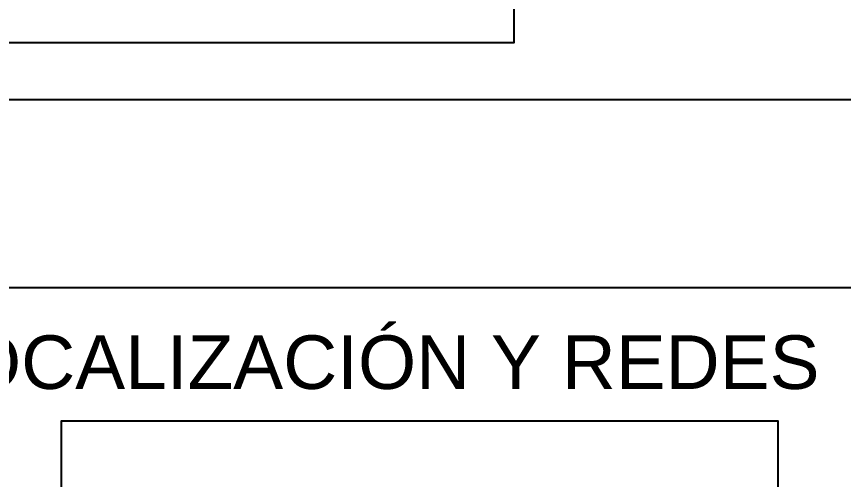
# Model space of a CAD drawing. Header units: metres. Extents: x 227 to 376, y 149 to 264.
# Drawn here: x 237.47 to 246.73, y 229.88 to 235.06 of the extents above; entities that cross this region are included whole.
import ezdxf

# ---------------------------------------------------------------- set-up
doc = ezdxf.new("R2010")
doc.units = ezdxf.units.M
doc.layers.add('Esquemas', color=7, linetype='Continuous', lineweight=25)
doc.layers.add('textos', color=7, linetype='Continuous', lineweight=13)
doc.styles.add('0.6', font='', dxfattribs={"height": 0.6})
doc.styles.get('0.6').set_extended_font_data('@Arial Unicode MS')

msp = doc.modelspace()

# ---------------------------------------------------------------- linework, layer by layer
at = {"layer": 'Esquemas'}
for points in [[(227.1742, 264.1292), (257.8146, 264.1292), (257.8146, 234.1307), (227.1742, 234.1307)], [(228.2034, 234.7737), (243.0421, 234.7737), (243.0421, 261.3448), (228.2034, 261.3448)], [(227.1742, 232.0305), (256.2124, 232.0305), (256.2124, 220.1548), (227.1742, 220.1548)], [(245.9957, 221.0631), (237.9735, 221.0631), (237.9735, 230.5364), (245.9957, 230.5364)]]:
    msp.add_lwpolyline(points, close=True, dxfattribs=at)

# ---------------------------------------------------------------- texts
at = {"layer": 'textos', "insert": (242.4635, 231.4927), "char_height": 0.6, "attachment_point": 2, "style": '0.6'}
msp.add_mtext_dynamic_manual_height_columns('\\pxqj;LOCALIZACIÓN Y REDES', width=12.118478, gutter_width=0.5, heights=[0], dxfattribs=at)

doc.saveas('drawing.dxf')
